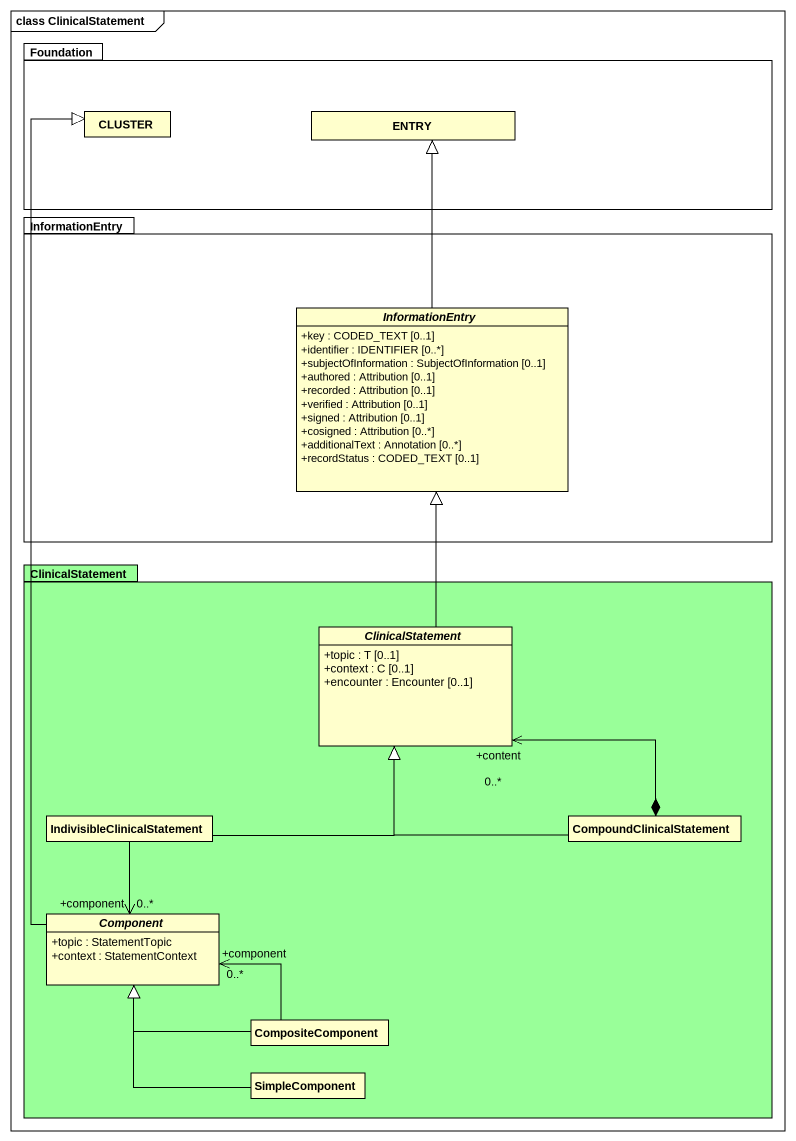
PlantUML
@startuml
mainframe class ClinicalStatement
hide circle
hide empty members
skinparam classAttributeIconSize 0
package Foundation {
  class CLUSTER
  class ENTRY
}
package InformationEntry {
  abstract class "InformationEntry" as InformationEntry_2 {
    +key : CODED_TEXT [0..1]
    +identifier : IDENTIFIER [0..*]
    +subjectOfInformation : SubjectOfInformation [0..1]
    +authored : Attribution [0..1]
    +recorded : Attribution [0..1]
    +verified : Attribution [0..1]
    +signed : Attribution [0..1]
    +cosigned : Attribution [0..*]
    +additionalText : Annotation [0..*]
    +recordStatus : CODED_TEXT [0..1]
  }
}
package ClinicalStatement #99FF99 {
  abstract class "ClinicalStatement" as ClinicalStatement_2 {
    +topic : T [0..1]
    +context : C [0..1]
    +encounter : Encounter [0..1]
  }
  class IndivisibleClinicalStatement
  class CompoundClinicalStatement
  abstract class "Component" as Component_ {
    +topic : StatementTopic
    +context : StatementContext
  }
  class CompositeComponent
  class SimpleComponent
}
InformationEntry_2 -up-|> ENTRY
ClinicalStatement_2 -up-|> InformationEntry_2
IndivisibleClinicalStatement -right-|> ClinicalStatement_2
CompoundClinicalStatement -left-|> ClinicalStatement_2
CompoundClinicalStatement *-left-> "+content\n0..*" ClinicalStatement_2
Component_ -up-|> CLUSTER
Component_ "+component\n0..*" <-up- IndivisibleClinicalStatement
Component_ "+component\n0..*" <-right- CompositeComponent
CompositeComponent -left-|> Component_
SimpleComponent -up-|> Component_
@enduml
